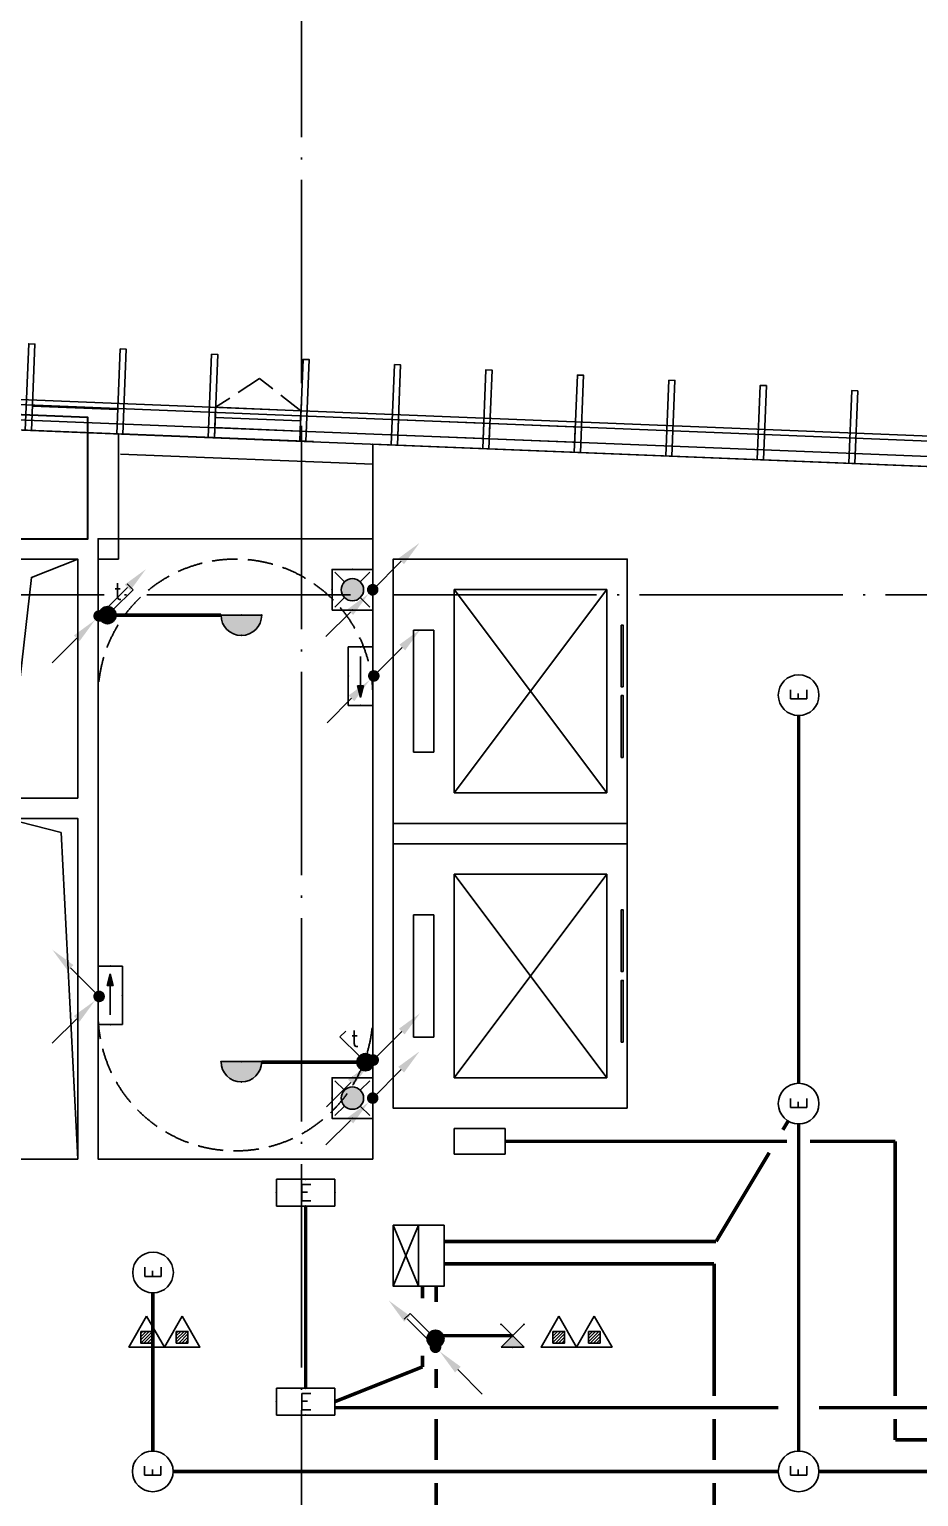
# Model space of a CAD drawing. Extents: x -2209072 to 495824, y -92434 to 572724.
# Drawn here: x 111164 to 119904, y 228153 to 242583 of the extents above; entities that cross this region are included whole.
import ezdxf
from ezdxf.enums import TextEntityAlignment as Align
from ezdxf.xclip import XClip

# ---------------------------------------------------------------- set-up
doc = ezdxf.new("R2010")
doc.units = 0
doc.header["$LTSCALE"] = 1000
doc.header["$MEASUREMENT"] = 0
for name, pattern in [('6#7#幕墙$0$DASH', [0.35, 0.25, -0.1]), ('DASH', [0.35, 0.25, -0.1]), ('X-104 6#7#平面$0$104-1112 结构$0$$AUDIT_BAD_LTYPE1', [0]), ('X-104 6#7#平面$0$DASH', [0.35, 0.25, -0.1]), ('X-104 6#7#平面$0$DOTE', [2.42, 2, -0.2, 0.02, -0.2]), ('梯段6、7$0$DASH', [0.35, 0.25, -0.1])]:
    doc.linetypes.add(name, pattern=pattern)
doc.layers.get('0').update_dxf_attribs({"linetype": 'CONTINUOUS'})
doc.layers.get('Defpoints').update_dxf_attribs({"linetype": 'CONTINUOUS'})
for name, color, linetype in [('6#7#幕墙$0$A-C_玻璃幕墙', 140, 'CONTINUOUS'), ('6#7#幕墙$0$A-C_窗', 140, 'CONTINUOUS'), ('6#7#幕墙$0$A-TECH_结构', 21, 'CONTINUOUS'), ('6#7#幕墙$0$A-金属背板', 30, 'CONTINUOUS'), ('EQUIP-照明', 3, 'CONTINUOUS'), ('EQUIP-箱柜', 3, 'CONTINUOUS'), ('LWIRE', 4, 'CONTINUOUS'), ('TEL_TEXT', 3, 'CONTINUOUS'), ('WIRE-应急', 2, 'DASH'), ('WIRE-照明', 1, 'CONTINUOUS'), ('X-104 6#7#平面$0$A-C_门', 150, 'CONTINUOUS'), ('X-104 6#7#平面$0$A-E_电梯', 171, 'CONTINUOUS'), ('X-104 6#7#平面$0$A-I_卫-洁具', 241, 'CONTINUOUS'), ('X-104 6#7#平面$0$A-SUR_看线', 231, 'CONTINUOUS'), ('X-104 6#7#平面$0$A-TECH_结构', 21, 'CONTINUOUS'), ('X-104 6#7#平面$0$A_AXIS-轴线', 36, 'X-104 6#7#平面$0$DOTE'), ('X-104 6#7#平面$0$EQUIP_消防-01', 7, 'CONTINUOUS'), ('梯段6、7$0$A-E_楼梯', 171, 'CONTINUOUS')]:
    doc.layers.add(name, color=color, linetype=linetype)
doc.layers.add('X-104 6#7#平面$0$000套内', color=226, linetype='CONTINUOUS', lineweight=30, plot=False)
doc.styles.add('_TEL_DIM', font='SIMPLEX', dxfattribs={"width": 0.8, "height": 3.5, "bigfont": 'HZTXT'})
doc.styles.get("Standard").update_dxf_attribs({"font": 'gbenor.shx', "bigfont": 'gbcbig.shx'})

# ---------------------------------------------------------------- blocks, each defined once
blk = doc.blocks.new('$equip$00001838')
blk.add_circle((0, 0), 0.5)
at = {"color": 7, "style": '_TEL_DIM'}
blk.add_attdef('$TEXT$', text='', height=0.4, dxfattribs=at).set_placement((0, 0), align=Align.MIDDLE_CENTER)
at = {"color": 7, "style": '_TEL_DIM', "flags": 1}
blk.add_attdef('A', text='', height=0.00002, dxfattribs=at).set_placement((0, 0), align=Align.MIDDLE_CENTER)
blk = doc.blocks.new('$equip$00001962')
for p, q in [((0.147, 0.356), (0.625, 0.833)), ((0.625, 0.833), (0.766, 0.692))]:
    blk.add_line(p, q)
blk.add_circle((0, 0.208), 0.208)
for p in [(0, 0.417), (-0.208, 0.208), (0, 0), (0.208, 0.208)]:
    blk.add_point(p)
for points in [[(-0.104, 0.389), (0.104, 0.389), (-0.18, 0.313), (0.18, 0.313)], [(0, 0.417), (0, 0.417), (-0.104, 0.389), (0.104, 0.389)], [(-0.18, 0.313), (0.18, 0.313), (-0.208, 0.208), (0.208, 0.208)], [(-0.18, 0.104), (0.18, 0.104), (-0.208, 0.208), (0.208, 0.208)], [(-0.104, 0.028), (0.104, 0.028), (-0.18, 0.104), (0.18, 0.104)], [(0, 0), (0, 0), (-0.104, 0.028), (0.104, 0.028)]]:
    blk.add_solid(points)
at = {"layer": 'TEL_TEXT', "style": '_TEL_DIM', "flags": 1}
blk.add_attdef('A', text='', height=0.00002, dxfattribs=at).set_placement((0, 0), align=Align.MIDDLE_CENTER)
blk = doc.blocks.new('$equip$00001154')
for p, q in [((0, 0.283), (0, -0.283)), ((0, 0.283), (0.566, -0.283)), ((0.566, 0.283), (0, -0.283))]:
    blk.add_line(p, q)
for p in [(0, 0.004), (0.283, 0), (0.566, 0.283), (0.566, -0.283)]:
    blk.add_point(p)
blk.add_solid([(0, -0.283), (0.283, 0), (0, 0.283)])
at = {"layer": 'TEL_TEXT', "style": '_TEL_DIM', "flags": 1}
blk.add_attdef('A', text='', height=0.00002, dxfattribs=at).set_placement((0, 0), align=Align.MIDDLE_CENTER)
blk = doc.blocks.new('$TelecSys$00000081')
for p, q in [((0.104, 0.104), (0.104, 0.104)), ((-0.104, -0.104), (-0.104, -0.104)), ((-1.15, -1.15), (-0.55, -0.55))]:
    blk.add_line(p, q)
at = {"const_width": 0.142}
blk.add_lwpolyline([(0.071, 0, 1), (-0.071, 0, 1)], format="xyb", close=True, dxfattribs=at)
blk.add_solid([(-0.62, -0.48), (-0.48, -0.62), (-0.1, -0.1)])
at = {"width": 0.8, "flags": 9}
blk.add_attdef('A', (0, 0), '', height=0.00002, rotation=180, dxfattribs=at)
blk = doc.blocks.new('$TelecSys$00000079')
for p, q in [((0.7, 0.7), (0, 0)), ((0.104, 0.104), (0.104, 0.104)), ((-0.104, -0.104), (-0.104, -0.104))]:
    blk.add_line(p, q)
at = {"const_width": 0.142}
blk.add_lwpolyline([(-0.071, 0, 1), (0.071, 0, 1)], format="xyb", close=True, dxfattribs=at)
blk.add_solid([(0.63, 0.77), (0.77, 0.63), (1.15, 1.15)])
at = {"width": 0.8, "flags": 9}
blk.add_attdef('A', (0, 0), '', height=0.00002, dxfattribs=at)
blk = doc.blocks.new('$equip_U$00000189(HT0843)')
at = {"color": 2}
for p, q in [((-0.72, 0.66), (-0.72, 0)), ((0.72, 0.66), (-0.72, 0.66)), ((0.72, 0), (0.72, 0.66)), ((-0.72, 0), (0.72, 0))]:
    blk.add_line(p, q, dxfattribs=at)
at = {"color": 2, "const_width": 0.0125}
for points in [[(0.72, 0.66), (0.72, 0.66), (-0.72, 0.66)], [(-0.72, 0.66), (-0.72, 0)], [(0.72, 0), (0.72, 0.66)], [(-0.72, 0), (0.72, 0)]]:
    blk.add_lwpolyline(points, dxfattribs=at)
at = {"color": 2}
blk.add_lwpolyline([(-0.72, 0.66), (-0.72, 0)], dxfattribs=at)
for p in [(0, 0.66), (-0.72, 0.33), (0, 0), (0.72, 0.33)]:
    blk.add_point(p)
at = {"color": 7, "style": '_TEL_DIM'}
blk.add_attdef('$TEXT$', text='', height=0.4, dxfattribs=at).set_placement((0, 0.33), align=Align.MIDDLE_CENTER)
at = {"color": 7, "style": '_TEL_DIM', "flags": 1}
blk.add_attdef('A', text='', height=0.000025, dxfattribs=at).set_placement((0, 0), align=Align.MIDDLE_CENTER)
blk = doc.blocks.new('$equip$00001168')
blk.add_line((-0.5, 0), (0.5, 0))
blk.add_arc((0, 0), 0.5, 180, 0)
for p in [(-0.5, 0), (0, 0), (0.5, 0), (0, -0.5)]:
    blk.add_point(p)
for points in [[(0.433, -0.25), (-0.433, -0.25), (0.5, 0), (-0.5, 0)], [(0.25, -0.433), (-0.25, -0.433), (0.433, -0.25), (-0.433, -0.25)], [(0, -0.5), (0, -0.5), (0.25, -0.433), (-0.25, -0.433)]]:
    blk.add_solid(points)
at = {"flags": 9}
blk.add_attdef('A', (0, 0), '', height=0.00002, dxfattribs=at)
blk = doc.blocks.new('$equip$00001822')
for p, q in [((0.147, 0.356), (0.625, 0.833)), ((0.625, 0.833), (0.766, 0.692))]:
    blk.add_line(p, q)
blk.add_circle((0, 0.208), 0.208)
for p in [(0, 0.417), (-0.208, 0.208), (-0.015, 0.001), (0.208, 0.208)]:
    blk.add_point(p)
for points in [[(-0.104, 0.389), (0.104, 0.389), (-0.18, 0.313), (0.18, 0.313)], [(0, 0.417), (0, 0.417), (-0.104, 0.389), (0.104, 0.389)], [(-0.18, 0.313), (0.18, 0.313), (-0.208, 0.208), (0.208, 0.208)], [(-0.18, 0.104), (0.18, 0.104), (-0.208, 0.208), (0.208, 0.208)], [(-0.104, 0.028), (0.104, 0.028), (-0.18, 0.104), (0.18, 0.104)], [(0, 0), (0, 0), (-0.104, 0.028), (0.104, 0.028)]]:
    blk.add_solid(points)
at = {"color": 7, "style": '_TEL_DIM'}
blk.add_attdef('$TEXT$', text='', height=0.4, dxfattribs=at).set_placement((0.581, 0.465), align=Align.MIDDLE_CENTER)
at = {"color": 7, "style": '_TEL_DIM', "flags": 1}
blk.add_attdef('A', text='', height=0.00002, dxfattribs=at).set_placement((0, 0), align=Align.MIDDLE_CENTER)
blk = doc.blocks.new('$equip$00002604')
blk.add_hatch(color=256).paths.add_polyline_path([(0.275, 0.5, 1), (-0.274, 0.5, 1)])
for p, q in [((-0.429, 0.929), (-0.194, 0.694)), ((0.194, 0.694), (0.429, 0.929)), ((-0.429, 0.071), (-0.194, 0.306)), ((0.194, 0.306), (0.429, 0.071))]:
    blk.add_line(p, q)
at = {"const_width": 0.02}
blk.add_lwpolyline([(-0.5, 1), (-0.5, 0), (0.5, 0), (0.5, 1), (-0.5, 1), (-0.5, 0)], dxfattribs=at)
blk.add_lwpolyline([(-0.5, 1), (-0.5, 0), (0.5, 0), (0.5, 1)], close=True)
blk.add_circle((0, 0.5), 0.275)
for p in [(0, 1), (-0.5, 0.5), (0.5, 0.5), (0, 0)]:
    blk.add_point(p)
at = {"color": 7, "style": '_TEL_DIM', "flags": 1}
blk.add_attdef('A', text='', height=0.000025, dxfattribs=at).set_placement((0, 0), align=Align.MIDDLE_CENTER)
blk = doc.blocks.new('$equip_U$00000292(HT0843)')
for p in [(0, 1), (-0.5, 0.5), (0.5, 0.5)]:
    blk.add_point(p)
blk.add_blockref('$equip$00002604', (0, 0))
at = {"color": 7, "style": '_TEL_DIM', "flags": 1}
for tag in ['A', 'REMARK']:
    blk.add_attdef(tag, text='', height=0.000025, dxfattribs=at).set_placement((0, 0), align=Align.MIDDLE_CENTER)
blk = doc.blocks.new('$equip$00002540')
blk.add_hatch(color=256).paths.add_polyline_path([(0.24, 0.372), (0.24, 0.228), (0.528, 0.3)])
for p, q in [((-0.72, 0.6), (-0.72, 0)), ((0.72, 0.6), (-0.72, 0.6)), ((0.24, 0.372), (0.24, 0.228)), ((0.528, 0.3), (0.24, 0.372)), ((0.72, 0), (0.72, 0.6)), ((-0.72, 0), (0.72, 0)), ((0.24, 0.228), (0.528, 0.3))]:
    blk.add_line(p, q)
at = {"color": 7}
blk.add_line((-0.48, 0.3), (0.48, 0.3), dxfattribs=at)
at = {"const_width": 0.02}
blk.add_lwpolyline([(-0.72, 0.6), (-0.72, 0), (0.72, 0), (0.72, 0.6), (-0.72, 0.6), (-0.72, 0)], dxfattribs=at)
for p in [(0, 0.6), (-0.72, 0.3), (0, 0), (0.72, 0.3)]:
    blk.add_point(p)
at = {"color": 7, "style": '_TEL_DIM', "flags": 1}
blk.add_attdef('A', text='', height=0.00002, dxfattribs=at).set_placement((0, 0), align=Align.MIDDLE_CENTER)
blk = doc.blocks.new('*U1303')
at = {"layer": 'X-104 6#7#平面$0$A_AXIS-轴线'}
blk.add_line((16800, 25700), (16800, -6500), dxfattribs=at)
blk.add_lwpolyline([(-6500, 19200), (53815, 19200)], dxfattribs=at)
blk = doc.blocks.new('X-104 6#7#平面$0$fdsgfh')
at = {"layer": 'X-104 6#7#平面$0$A-TECH_结构'}
blk.add_lwpolyline([(-35400, 20781), (-35400, 19550), (-35600, 19550), (-35600, 13650), (-32900, 13650), (-32900, 19950), (-32900, 19950), (-32900, 20681), (-23600, 20307), (-23600, 19550), (-24000, 19550), (-24000, 13850), (-21300, 13850), (-21300, 19550), (-21500, 19550), (-21500, 20222), (-14738, 19950), (700, 19950), (700, -1350), (-14200, -1350), (-14200, -2650), (-53800, -2650), (-53800, 21522), (-35400, 20781)], dxfattribs=at)
blk = doc.blocks.new('X-104 6#7#平面$0$drff')
at = {"layer": 'X-104 6#7#平面$0$A-TECH_结构'}
for points in [[(-22800, 7950), (-22100, 7950), (-22100, 5600), (-22800, 5600)], [(-22800, 2050), (-22100, 2050), (-22100, 5400), (-22800, 5400)]]:
    blk.add_lwpolyline(points, close=True, dxfattribs=at)
for points in [[(-22100, 7950), (-22556, 7769), (-22800, 5600)], [(-22100, 2050), (-22264, 5261), (-22800, 5400)]]:
    blk.add_lwpolyline(points, dxfattribs=at)
blk = doc.blocks.new('A-电梯2623')
for p, q in [((-575, 1900), (-575, 2100)), ((-575, 2100), (625, 2100)), ((625, 2100), (625, 1900)), ((625, 1900), (-575, 1900)), ((-975, 200), (-975, 1700)), ((-975, 1700), (1025, 1700)), ((1025, 1700), (-975, 200)), ((1025, 200), (-975, 1700)), ((1025, 1700), (1025, 200)), ((1025, 200), (-975, 200))]:
    blk.add_line(p, q)
for points in [[(-1275, 0), (1325, 0), (1325, 2300), (-1275, 2300)], [(-625, 38), (-625, 59), (-18, 59), (-18, 38)], [(68, 38), (68, 59), (675, 59), (675, 38)]]:
    blk.add_lwpolyline(points, close=True)
blk = doc.blocks.new('X-104 6#7#平面$0$hgfasg')
for p, q in [((-210, 202), (210, 202)), ((108, 212), (-108, 212)), ((-221, 0), (221, 0))]:
    blk.add_line(p, q)
blk.add_lwpolyline([(-210, 202), (-221, 152), (-226, 102), (-226, 50), (-221, 0)])
for centre, radius, start, end in [((0, 595), 129, 69.5476, 110.4524), ((1597, 71), 1823, 162.7523, 178.7776), ((448, 443), 602, 165.2214, 202.6263), ((12, 562), 164, 110.4524, 162.7523), ((23, 556), 163, 133.1457, 165.2214), ((0, 580), 129, 46.8543, 133.1457), ((-12, 562), 164, 17.2477, 69.5476), ((-23, 556), 163, 14.7786, 46.8543), ((-448, 443), 602, 337.3737, 14.7786), ((-1597, 71), 1823, 1.2224, 17.2477), ((-236, 76), 463, 7.7399, 15.822), ((-236, 76), 463, 350.5377, 7.7399)]:
    blk.add_arc(centre, radius, start, end)
blk = doc.blocks.new('X-104 6#7#平面$0$meae')
for p, q in [((-215, 0), (-244, 0)), ((-210, 5), (-210, 33)), ((-177, 0), (-205, 0)), ((-100, 8), (22, 14)), ((-100, -8), (-100, 8)), ((22, -14), (22, 14)), ((-210, -32), (-210, -5)), ((-100, -8), (22, -14))]:
    blk.add_line(p, q)
at = {"const_width": 0.84}
blk.add_lwpolyline([(-210, 0, -1), (-210, 0, -1)], format="xyb", close=True, dxfattribs=at)
for points in [[(17, 81), (40, 81), (40, 51), (17, 51)], [(22, 21), (40, 21), (40, -21), (22, -21)], [(17, -81), (40, -81), (40, -51), (17, -51)]]:
    blk.add_lwpolyline(points, close=True)
blk.add_circle((-210, 0), 25.2)
blk.add_ellipse((-210, 0), major_axis=(0, -297), ratio=0.673766)
at = {"color": 8}
blk.add_open_spline([(-210, -272), (-202, -272), (-193, -271), (-177, -267), (-168, -264), (-152, -256), (-144, -251), (-128, -240), (-120, -233), (-105, -217), (-98, -208), (-85, -189), (-78, -179), (-67, -156), (-62, -144), (-53, -119), (-49, -106), (-42, -79), (-40, -65), (-36, -37), (-35, -23), (-35, 6), (-35, 21), (-38, 49), (-40, 63), (-45, 91), (-48, 104), (-56, 130), (-61, 143), (-72, 166), (-77, 177), (-90, 198), (-97, 207), (-111, 224), (-119, 232), (-135, 245), (-143, 251), (-159, 260), (-167, 264), (-184, 269), (-192, 271), (-209, 272), (-217, 272), (-234, 270), (-242, 267), (-259, 261), (-267, 257), (-283, 247), (-291, 241), (-307, 226), (-314, 218), (-328, 200), (-335, 190), (-347, 169), (-352, 158), (-362, 133), (-367, 121), (-374, 94), (-377, 81), (-382, 53), (-383, 39), (-385, 10), (-385, -4), (-384, -33), (-383, -47), (-378, -75), (-375, -89), (-368, -116), (-364, -129), (-355, -153), (-349, -165), (-337, -186), (-331, -196), (-317, -215), (-310, -223), (-294, -238), (-287, -244), (-270, -255), (-262, -260), (-246, -266), (-237, -269), (-223, -271), (-216, -272), (-210, -272)], degree=3, knots=[0, 0, 0, 0, 0.154173, 0.154173, 0.308346, 0.308346, 0.462518, 0.462518, 0.616691, 0.616691, 0.770864, 0.770864, 0.925037, 0.925037, 1.07921, 1.07921, 1.233382, 1.233382, 1.387555, 1.387555, 1.541728, 1.541728, 1.695901, 1.695901, 1.850074, 1.850074, 2.004247, 2.004247, 2.158419, 2.158419, 2.312592, 2.312592, 2.466765, 2.466765, 2.620938, 2.620938, 2.775111, 2.775111, 2.929283, 2.929283, 3.083456, 3.083456, 3.237629, 3.237629, 3.391802, 3.391802, 3.545975, 3.545975, 3.700147, 3.700147, 3.85432, 3.85432, 4.008493, 4.008493, 4.162666, 4.162666, 4.316839, 4.316839, 4.471011, 4.471011, 4.625184, 4.625184, 4.779357, 4.779357, 4.93353, 4.93353, 5.087703, 5.087703, 5.241876, 5.241876, 5.396048, 5.396048, 5.550221, 5.550221, 5.704394, 5.704394, 5.858567, 5.858567, 6.01274, 6.01274, 6.166912, 6.166912, 6.283185, 6.283185, 6.283185, 6.283185], dxfattribs=at)
blk = doc.blocks.new('X-104 6#7#平面$0$jhat')
for p, q in [((-395, -250), (-395, 250)), ((-395, 250), (-45, 250)), ((-45, 250), (-45, 12)), ((-220, 32), (-220, 5)), ((-125, 8), (12, 14)), ((-125, 8), (-125, -8)), ((12, 14), (12, -14)), ((-225, 0), (-254, 0)), ((-220, -5), (-220, -33)), ((-187, 0), (-215, 0)), ((-125, -8), (12, -14)), ((-45, -12), (-45, -250)), ((-45, -250), (-395, -250))]:
    blk.add_line(p, q)
at = {"color": 8}
blk.add_lwpolyline([(-70, -11), (-70, -225), (-370, -225), (-370, 225), (-70, 225), (-70, 11)], dxfattribs=at)
at = {"ltscale": 1000, "const_width": 0.84}
blk.add_lwpolyline([(-220, 0, 1), (-220, 0, 1)], format="xyb", close=True, dxfattribs=at)
for points in [[(7, 81), (30, 81), (30, 51), (7, 51)], [(12, -21), (30, -21), (30, 21), (12, 21)], [(7, -81), (30, -81), (30, -51), (7, -51)]]:
    blk.add_lwpolyline(points, close=True)
blk.add_circle((-220, 0), 25.2)
blk = doc.blocks.new('X-104 6#7#平面$0$A-toilet-F2$0$A-toilet-F3$0$xb')
for p, q in [((-229, 152), (-229, 0)), ((178, 203), (-178, 203)), ((229, 0), (229, 152)), ((-229, 0), (229, 0))]:
    blk.add_line(p, q)
for centre, radius, start, end in [((-6, 210), 172, 106.6069, 182.1211), ((-6, 210), 146, 87.8789, 182.1211), ((0, 343), 63.5, 1.0707, 178.9293), ((6, 210), 146, 357.8789, 92.1211), ((6, 210), 172, 357.8789, 73.3931), ((-178, 152), 50.8, 90, 180), ((0, 203), 38.1, 0, 180), ((178, 152), 50.8, 0, 90)]:
    blk.add_arc(centre, radius, start, end)
blk = doc.blocks.new('X-104 6#7#平面$0$hgfd')
at = {"color": 8}
for p, q in [((-38, 228), (39, 228)), ((0, 267), (0, 190))]:
    blk.add_line(p, q, dxfattribs=at)
for points in [[(250, 0), (-250, 0), (-250, 406, -0.414214), (-200, 456), (-120, 456), (-120, 466), (120, 466), (120, 456), (200, 456, -0.414214), (250, 406)], [(175, 50), (-175, 50, -0.414214), (-200, 75), (-200, 381, -0.414214), (-175, 406), (175, 406, -0.414214), (200, 381), (200, 75, -0.414214)], [(250, 0), (-250, 0), (-250, 25, -0.414214), (-225, 50), (225, 50, -0.414214), (250, 25)]]:
    blk.add_lwpolyline(points, format="xyb", close=True)
blk.add_lwpolyline([(120, 456), (200, 456, -0.414214), (250, 406), (250, 0), (-250, 0), (-250, 406, -0.414214), (-200, 456), (-120, 456)], format="xyb")
blk.add_lwpolyline([(120, 406), (-120, 406), (-120, 466), (120, 466)], close=True)
blk.add_lwpolyline([(150, 70), (-150, 70, -0.414214), (-200, 120), (-200, 356, -0.414214), (-150, 406), (150, 406, -0.414214), (200, 356), (200, 120, -0.414214)], format="xyb", close=True, dxfattribs=at)
for centre, radius in [((-50, 228), 10), ((0, 228), 35), ((50, 228), 10), ((-50, 128), 10), ((50, 128), 10)]:
    blk.add_circle(centre, radius)
blk.add_circle((0, 228), 25, dxfattribs=at)
blk = doc.blocks.new('X-104 6#7#平面$0$fgdgfhgh')
blk.add_line((24943, 14488), (24857, 14488))
at = {"layer": 'X-104 6#7#平面$0$A-C_门', "linetype": 'X-104 6#7#平面$0$DASH'}
blk.add_lwpolyline([(34050, 11400), (35050, 11400), (35050, 11600), (34050, 11600)], close=True, dxfattribs=at)
at = {"layer": 'X-104 6#7#平面$0$A-I_卫-洁具', "ltscale": 0.1}
for p, q in [((34402, 12085), (34395, 12139)), ((34424, 12139), (34395, 12139)), ((34418, 12085), (34424, 12139)), ((34702, 12085), (34695, 12139)), ((34695, 12139), (34724, 12139)), ((34718, 12085), (34724, 12139)), ((34418, 12085), (34402, 12085)), ((34702, 12085), (34718, 12085))]:
    blk.add_line(p, q, dxfattribs=at)
at = {"layer": 'X-104 6#7#平面$0$A-I_卫-洁具'}
for points in [[(30325, 19490), (30245, 19490, -0.414214), (30225, 19510), (30225, 19550), (30345, 19550), (30345, 19510, -0.414214)], [(30325, 18490), (30245, 18490, -0.414214), (30225, 18510), (30225, 18550), (30345, 18550), (30345, 18510, -0.414214)], [(35005, 17810), (34925, 17810, 0.414214), (34905, 17790), (34905, 17750), (35025, 17750), (35025, 17790, 0.414214)], [(35005, 16910), (34925, 16910, 0.414214), (34905, 16890), (34905, 16850), (35025, 16850), (35025, 16890, 0.414214)], [(35005, 16010), (34925, 16010, 0.414214), (34905, 15990), (34905, 15950), (35025, 15950), (35025, 15990, 0.414214)], [(31150, 15800), (30950, 15800, 0.414214), (30900, 15750), (30900, 15650), (31200, 15650), (31200, 15750, 0.414214)], [(34450, 14100), (34250, 14100, 0.414214), (34200, 14050), (34200, 13950), (34500, 13950), (34500, 14050, 0.414214)]]:
    blk.add_lwpolyline(points, format="xyb", close=True, dxfattribs=at)
at = {"layer": 'X-104 6#7#平面$0$A-I_卫-洁具', "ltscale": 0.1}
for points in [[(30300, 15650), (30300, 17450), (30900, 17450), (30900, 15650)], [(35550, 13950), (35550, 15750), (34950, 15750), (34950, 13950)], [(34050, 12550), (35050, 12550), (35050, 11950), (34050, 11950)], [(34388, 12139), (34388, 12148), (34431, 12148), (34431, 12139)], [(34731, 12139), (34731, 12148), (34688, 12148), (34688, 12139)]]:
    blk.add_lwpolyline(points, close=True, dxfattribs=at)
at = {"layer": 'X-104 6#7#平面$0$A-I_卫-洁具'}
for points in [[(30300, 17450), (30300, 15650), (30330, 15650), (30330, 17450), (30300, 17450)], [(35520, 15750), (35520, 13950), (35550, 13950), (35550, 15750), (35520, 15750)]]:
    blk.add_lwpolyline(points, dxfattribs=at)
at = {"layer": 'X-104 6#7#平面$0$A-I_卫-洁具', "ltscale": 0.1}
blk.add_lwpolyline([(34810, 12378), (34810, 12168, -0.414214), (34790, 12148), (34330, 12148, -0.414214), (34310, 12168), (34310, 12378, -0.414214), (34330, 12398), (34790, 12398, -0.414214)], format="xyb", close=True, dxfattribs=at)
at = {"layer": 'X-104 6#7#平面$0$A-TECH_结构', "linetype": 'X-104 6#7#平面$0$DASH'}
blk.add_lwpolyline([(17700, 16950), (20000, 16950), (20000, 16750), (17700, 16750)], close=True, dxfattribs=at)
at = {"layer": 'X-104 6#7#平面$0$A-E_电梯', "rotation": 90}
for p in [(20000, 18225), (20000, 15425)]:
    blk.add_blockref('A-电梯2623', p, dxfattribs=at)
at = {"layer": 'X-104 6#7#平面$0$A-E_电梯', "extrusion": (0, 0, -1), "zscale": -1, "rotation": 90}
blk.add_blockref('A-电梯2623', (-23600, 18225), dxfattribs=at)
at = {"layer": 'X-104 6#7#平面$0$A-E_电梯', "extrusion": (0, 0, -1), "zscale": -1}
blk.add_blockref('A-电梯2623', (-24925, 14450), dxfattribs=at)
at = {"layer": 'X-104 6#7#平面$0$A-I_卫-洁具', "ltscale": 0.1, "extrusion": (0, 0, -1), "zscale": -1, "rotation": 270}
for name, p in [('X-104 6#7#平面$0$A-toilet-F2$0$A-toilet-F3$0$xb', (-32650, 19350)), ('X-104 6#7#平面$0$A-toilet-F2$0$A-toilet-F3$0$xb', (-32650, 18700)), ('X-104 6#7#平面$0$hgfasg', (-35550, 18200)), ('X-104 6#7#平面$0$A-toilet-F2$0$A-toilet-F3$0$xb', (-32650, 18050)), ('X-104 6#7#平面$0$hgfasg', (-35550, 17300)), ('X-104 6#7#平面$0$hgfasg', (-35550, 16400))]:
    blk.add_blockref(name, p, dxfattribs=at)
at = {"layer": 'X-104 6#7#平面$0$A-I_卫-洁具', "ltscale": 0.1}
for name, p, rotation in [('X-104 6#7#平面$0$hgfd', (35550, 19270), 90), ('X-104 6#7#平面$0$hgfasg', (29600, 19015), 270), ('X-104 6#7#平面$0$hgfasg', (29600, 18115), 270)]:
    blk.add_blockref(name, p, dxfattribs=dict(at, rotation=rotation))
at = {"layer": 'X-104 6#7#平面$0$A-I_卫-洁具', "ltscale": 0.1, "extrusion": (0, 0, -1), "zscale": -1}
for p in [(-30400, 16900), (-30400, 16200)]:
    blk.add_blockref('X-104 6#7#平面$0$jhat', p, dxfattribs=at)
at = {"layer": 'X-104 6#7#平面$0$A-I_卫-洁具', "ltscale": 0.1}
for p in [(35450, 15200), (35450, 14500)]:
    blk.add_blockref('X-104 6#7#平面$0$meae', p, dxfattribs=at)
blk = doc.blocks.new('梯段6、7')
at = {"color": 8, "linetype": '梯段6、7$0$DASH'}
for centre, radius, start, end in [((49800, 3400), 1350, 0, 180), ((49800, -6700), 1350, 0, 180), ((49800, -9820), 1350, 180, 0), ((49800, -16500), 1350, 0, 180), ((49800, -19820), 1350, 180, 0), ((20965, -27260), 1650, 0, 180), ((49800, -27020), 1350, 0, 180), ((20965, -29600), 1650, 180, 0), ((49800, -29880), 1350, 180, 0), ((49800, -57378), 1350, 0, 180), ((20965, -58198), 1650, 0, 180), ((49800, -59458), 1350, 180, 0), ((20965, -60358), 1650, 180, 0), ((49800, -67528), 1350, 0, 180), ((20965, -68018), 1650, 0, 180), ((49800, -70128), 1350, 180, 0), ((20965, -70358), 1650, 180, 0), ((49800, -79978), 1350, 180, 0)]:
    blk.add_arc(centre, radius, start, end, dxfattribs=at)
at = {"layer": 'Defpoints'}
for points in [[(44800, 6850), (54800, 6850), (54800, -3150), (44800, -3150)], [(51150, 4950), (48450, 4950), (48450, -1150), (51150, -1150)], [(44800, -3150), (54800, -3150), (54800, -13150), (44800, -13150)], [(51150, -5150), (48450, -5150), (48450, -11250), (51150, -11250)], [(44800, -13150), (54800, -13150), (54800, -23150), (44800, -23150)], [(51150, -15150), (48450, -15150), (48450, -21250), (51150, -21250)], [(15665, -23150), (25665, -23150), (25665, -33150), (15665, -33150)], [(44800, -23150), (54800, -23150), (54800, -33150), (44800, -33150)], [(19315, -24850), (22615, -24850), (22615, -31250), (19315, -31250)], [(48450, -25150), (51150, -25150), (51150, -31250), (48450, -31250)], [(15665, -53908), (25665, -53908), (25665, -63908), (15665, -63908)], [(44800, -53908), (54800, -53908), (54800, -63908), (44800, -63908)], [(19315, -55608), (22615, -55608), (22615, -62008), (19315, -62008)], [(51150, -55908), (48450, -55908), (48450, -62008), (51150, -62008)], [(15665, -63908), (25665, -63908), (25665, -73908), (15665, -73908)], [(44800, -63908), (54800, -63908), (54800, -73908), (44800, -73908)], [(19315, -65608), (22615, -65608), (22615, -72008), (19315, -72008)], [(51150, -65908), (48450, -65908), (48450, -72008), (51150, -72008)], [(15665, -73908), (25665, -73908), (25665, -83908), (15665, -83908)], [(44800, -73908), (54800, -73908), (54800, -83908), (44800, -83908)], [(19315, -75608), (22615, -75608), (22615, -82008), (19315, -82008)], [(51150, -75908), (48450, -75908), (48450, -82008), (51150, -82008)]]:
    blk.add_lwpolyline(points, close=True, dxfattribs=at)
for points in [[(47328, -61608), (52128, -61608)], [(47328, -71608), (52128, -71608)], [(47328, -81608), (52128, -81608)]]:
    blk.add_lwpolyline(points, dxfattribs=at)
at = {"layer": '梯段6、7$0$A-E_楼梯'}
for p, q in [((49850, -16500), (49750, -16500)), ((49750, -16700), (49750, -16500)), ((49850, -18517), (49850, -16500)), ((49850, -16500), (51150, -16500)), ((49910, -16700), (49910, -16500)), ((49910, -16500), (51150, -16500)), ((51150, -17893), (51150, -16700)), ((49850, -16760), (51150, -16760)), ((49850, -17020), (51150, -17020)), ((49850, -17280), (51150, -17280)), ((49850, -17540), (51150, -17540)), ((49850, -17800), (51150, -17800)), ((50553, -18179), (51150, -17893)), ((50573, -18281), (51150, -18003)), ((51150, -19820), (51150, -18003)), ((49850, -18060), (50801, -18060)), ((50429, -18350), (50396, -18174)), ((50396, -18174), (50588, -18362)), ((50588, -18362), (50553, -18179)), ((49850, -18517), (50409, -18248)), ((49850, -18320), (50259, -18320)), ((50616, -18260), (51150, -18260)), ((49850, -18627), (50429, -18350)), ((50074, -18520), (51150, -18520)), ((49850, -19820), (49850, -18627)), ((49850, -18780), (51150, -18780)), ((49850, -19040), (51150, -19040)), ((49850, -19300), (51150, -19300)), ((49850, -19560), (51150, -19560)), ((49750, -19820), (49853, -19820)), ((49850, -19820), (51150, -19820)), ((49750, -27020), (49850, -27020)), ((65868, -53275), (106225, -53275)), ((66772, -53643), (68592, -54825)), ((66707, -53743), (68846, -55133)), ((66839, -56653), (68977, -55263)), ((65910, -56514), (63784, -56514)), ((66542, -56514), (65910, -56514)), ((66572, -56634), (63784, -56634)), ((66542, -56677), (68846, -58173)), ((66772, -56683), (68592, -57865)), ((66802, -59525), (64634, -59525)), ((66792, -59525), (106225, -59525)), ((49690, -78442), (49690, -77318)), ((49690, -77318), (49910, -77318)), ((49910, -77318), (49910, -80038)), ((49750, -78418), (49750, -77378)), ((49750, -77378), (49850, -77378)), ((49850, -77378), (49850, -80038)), ((48450, -80108), (48450, -80048)), ((49910, -80038), (49850, -80038))]:
    blk.add_line(p, q, dxfattribs=at)
for points in [[(49690, -19880), (49910, -19880), (49910, -16440), (49690, -16440), (49690, -19880)], [(49690, -29360), (49690, -26960), (49910, -26960), (49910, -29880)], [(51150, -29880), (51150, -29620)], [(66542, -53444), (66542, -53275), (66154, -53275)], [(66542, -53305), (66542, -53705), (66342, -53705), (66342, -53305)], [(68882, -54964), (68882, -54795), (68622, -54795), (68622, -54626), (68362, -54626), (68362, -54457), (68102, -54457), (68102, -54288), (67842, -54288), (67842, -54119), (67582, -54119), (67582, -53950), (67322, -53950), (67322, -53781), (67062, -53781), (67062, -53613), (66802, -53613), (66802, -53444), (66542, -53444)], [(68852, -54964), (68852, -54825), (68592, -54825), (68592, -54656), (68332, -54656), (68332, -54487), (68072, -54487), (68072, -54318), (67812, -54318), (67812, -54149), (67552, -54149), (67552, -53980), (67292, -53980), (67292, -53811), (67032, -53811), (67032, -53643), (66772, -53643), (66772, -53474), (66542, -53474)], [(66802, -56484), (66802, -56315), (67062, -56315), (67062, -56146), (67322, -56146), (67322, -55977), (67582, -55977), (67582, -55808), (67842, -55808), (67842, -55640), (68102, -55640), (68102, -55471), (68362, -55471), (68362, -55302), (68622, -55302), (68622, -55133), (68882, -55133), (68882, -54964), (69142, -54964)], [(66832, -56484), (66832, -56345), (67092, -56345), (67092, -56176), (67352, -56176), (67352, -56007), (67612, -56007), (67612, -55838), (67872, -55838), (67872, -55670), (68132, -55670), (68132, -55501), (68392, -55501), (68392, -55332), (68652, -55332), (68652, -55163), (68912, -55163), (68912, -54994), (69142, -54994)], [(69112, -54994), (69112, -55394), (68912, -55394), (68912, -54994)], [(68882, -58004), (68882, -57835), (68622, -57835), (68622, -57667), (68362, -57667), (68362, -57498), (68102, -57498), (68102, -57329), (67842, -57329), (67842, -57160), (67582, -57160), (67582, -56991), (67322, -56991), (67322, -56822), (67062, -56822), (67062, -56653), (66802, -56653), (66802, -56484), (66542, -56484)], [(68852, -58004), (68852, -57865), (68592, -57865), (68592, -57697), (68332, -57697), (68332, -57528), (68072, -57528), (68072, -57359), (67812, -57359), (67812, -57190), (67552, -57190), (67552, -57021), (67292, -57021), (67292, -56852), (67032, -56852), (67032, -56683), (66772, -56683), (66772, -56514), (66542, -56514)], [(66772, -56514), (66772, -56914), (66572, -56914), (66572, -56514)], [(66802, -59525), (66802, -59356), (67062, -59356), (67062, -59187), (67322, -59187), (67322, -59018), (67582, -59018), (67582, -58849), (67842, -58849), (67842, -58680), (68102, -58680), (68102, -58511), (68362, -58511), (68362, -58342), (68622, -58342), (68622, -58173), (68882, -58173), (68882, -58004), (69142, -58004)]]:
    blk.add_lwpolyline(points, dxfattribs=at)
for p in [(66792, -53444), (66792, -53613), (66792, -53781), (66792, -53950), (66792, -54119), (66792, -54288), (66792, -54457), (66792, -54626), (66792, -54795), (66792, -54964), (66792, -55133), (66792, -55302), (66792, -55471), (66792, -55640), (66792, -55808), (66792, -55977), (66792, -56146), (66792, -56315), (66792, -56484), (66792, -56653), (66792, -56822), (66792, -56991), (66792, -57160), (66792, -57329), (66792, -57498), (66792, -57667), (66792, -57835), (66792, -58004), (66792, -58173), (66792, -58342), (66792, -58511), (66792, -58680), (66792, -58849), (66792, -59018), (66792, -59187), (66792, -59356)]:
    blk.add_point(p, dxfattribs=at)
blk = doc.blocks.new('6#7#幕墙$0$dhaksdhkadhkasd')
at = {"layer": '6#7#幕墙$0$A-C_玻璃幕墙'}
for points in [[(19800, 0), (19860, 0), (19860, -715), (19800, -715)], [(20700, 0), (20760, 0), (20760, -730), (20700, -730)], [(22500, 0), (22560, 0), (22560, -760), (22500, -760)], [(23400, 0), (23460, 0), (23460, -775), (23400, -775)], [(24300, 0), (24360, 0), (24360, -790), (24300, -790)], [(25200, 0), (25260, 0), (25260, -805), (25200, -805)], [(26100, 0), (26160, 0), (26160, -820), (26100, -820)], [(21600, 0), (21660, 0), (21660, -745), (21600, -745)], [(27000, 0), (27060, 0), (27060, -835), (27000, -835)], [(27900, 0), (27960, 0), (27960, -850), (27900, -850)]]:
    blk.add_lwpolyline(points, close=True, dxfattribs=at)
blk = doc.blocks.new('*U1672')
blk.add_lwpolyline([(-1360, 0), (-520, 0), (-520, -150), (-1360, -150)], close=True)
blk = doc.blocks.new('6#7#幕墙$0$fdsgdfgfh')
at = {"layer": '6#7#幕墙$0$A-C_窗'}
for p, q in [((0, 0), (12, 300)), ((851, 266), (12, 300)), ((8, 200), (847, 166)), ((839, -34), (851, 266)), ((4, 100), (843, 66)), ((839, -34), (0, 0))]:
    blk.add_line(p, q, dxfattribs=at)
at = {"layer": '6#7#幕墙$0$A-C_窗', "linetype": '6#7#幕墙$0$DASH'}
blk.add_lwpolyline([(851, 266), (444, 583), (12, 300)], dxfattribs=at)
blk = doc.blocks.new('6#7#幕墙')
at = {"layer": '6#7#幕墙$0$A-C_玻璃幕墙'}
blk.add_lwpolyline([(93340, 214872), (133540, 214872), (133540, 216172), (148440, 216172), (148440, 238072), (132709, 238072), (93340, 239656), (93340, 214872)], dxfattribs=at)
for points in [[(93390, 214922), (133490, 214922), (133490, 216222), (148390, 216222), (148390, 238022), (132708, 238022), (93390, 239604)], [(93540, 215072), (133340, 215072), (133340, 216372), (148240, 216372), (148240, 237872), (132705, 237872), (93540, 239448)]]:
    blk.add_lwpolyline(points, close=True, dxfattribs=at)
at = {"layer": '6#7#幕墙$0$A-TECH_结构'}
blk.add_lwpolyline([(132703, 237772), (93640, 239344), (93640, 215172), (133240, 215172), (133240, 216472), (148140, 216472), (148140, 237772), (132703, 237772)], dxfattribs=at)
at = {"layer": '6#7#幕墙$0$A-金属背板'}
blk.add_lwpolyline([(112034, 238854), (112034, 238844), (111194, 238878), (111195, 238888)], close=True, dxfattribs=at)
at = {"rotation": 177.6958950598414}
blk.add_blockref('6#7#幕墙$0$dhaksdhkadhkasd', (139062, 237517), dxfattribs=at)
at = {"layer": '6#7#幕墙$0$A-C_玻璃幕墙'}
blk.add_blockref('6#7#幕墙$0$fdsgdfgfh', (112983, 238566), dxfattribs=at)
at = {"layer": '6#7#幕墙$0$A-C_玻璃幕墙', "rotation": 177.6958950598632}
for p in [(114266, 238614), (115165, 238578)]:
    blk.add_blockref('*U1672', p, dxfattribs=at)
blk = doc.blocks.new('X-104 6#7#平面$0$$TWTSYS$00000546')
h = blk.add_hatch()
h.set_pattern_fill('ANSI31', color=256, scale=200, style=0)
h.set_pattern_definition([(45, (-38543.802, -6670.83), (-17.67767, 17.67767), [])])
h.paths.add_polyline_path([(-65, 174), (65, 174), (65, 44), (-65, 44)])
for points in [[(0, 344), (-198, 0), (198, 0)], [(-65, 174), (65, 174), (65, 44), (-65, 44)]]:
    blk.add_lwpolyline(points, close=True)
blk = doc.blocks.new('X-104 6#7#平面$0$灭火器2')
at = {"layer": 'X-104 6#7#平面$0$EQUIP_消防-01', "xscale": 0.88, "yscale": 0.88, "zscale": 0.88, "rotation": 90}
for p in [(-4049632, -27064), (-4049632, -27413)]:
    blk.add_blockref('X-104 6#7#平面$0$$TWTSYS$00000546', p, dxfattribs=at)
blk = doc.blocks.new('X-104 6#7#平面$0$A$C61334207')
at = {"layer": 'X-104 6#7#平面$0$EQUIP_消防-01', "rotation": 270}
for p in [(139730, -3820008), (143781, -3820008)]:
    blk.add_blockref('X-104 6#7#平面$0$灭火器2', p, dxfattribs=at)
blk = doc.blocks.new('X-104 6#7#平面')
at = {"layer": 'X-104 6#7#平面$0$000套内'}
blk.add_lwpolyline([(116540, 227423), (110740, 227423), (110740, 237573), (111740, 237573), (111740, 238766), (93490, 239500), (93490, 215023), (118440, 215023), (118440, 226923), (116540, 226923), (116540, 227423)], dxfattribs=at)
at = {"layer": 'X-104 6#7#平面$0$A-SUR_看线'}
for points in [[(113956, 238529), (112067, 238605)], [(114540, 238305), (112059, 238405)]]:
    blk.add_lwpolyline(points, dxfattribs=at)
at = {"linetype": 'X-104 6#7#平面$0$104-1112 结构$0$$AUDIT_BAD_LTYPE1'}
blk.add_blockref('X-104 6#7#平面$0$A$C61334207', (0, 0), dxfattribs=at)
for name, p in [('6#7#幕墙', (0, 0)), ('*U1303', (97040, 217823))]:
    blk.add_blockref(name, p)
ref = blk.add_blockref('梯段6、7', (63390, 242723))
XClip(ref).set_block_clipping_path([(48450.0031136706, -11249.9999999365), (51150.0031136803, -5149.9999999365)])
at = {"layer": 'X-104 6#7#平面$0$A-TECH_结构'}
for name, p in [('X-104 6#7#平面$0$fdsgfh', (147440, 217823)), ('X-104 6#7#平面$0$fgdgfhgh', (97040, 217823)), ('X-104 6#7#平面$0$drff', (133740, 229423))]:
    blk.add_blockref(name, p, dxfattribs=at)

msp = doc.modelspace()

# ---------------------------------------------------------------- linework, layer by layer
at = {"layer": 'EQUIP-箱柜'}
for p, q in [((114740, 230822), (114990, 230222)), ((114990, 230822), (114740, 230222))]:
    msp.add_line(p, q, dxfattribs=at)
for points in [[(115840, 231772), (115340, 231772), (115340, 231522), (115840, 231522)], [(114740, 230822), (114740, 230222), (114990, 230222), (114990, 230822)], [(114990, 230822), (114990, 230222), (115240, 230222), (115240, 230822)]]:
    msp.add_lwpolyline(points, close=True, dxfattribs=at)
at = {"layer": 'WIRE-应急', "linetype": 'DASH', "const_width": 35}
for points in [[(118725, 232218), (118725, 235835)], [(118570, 231760), (118622, 231847)], [(118725, 231818), (118725, 228601)], [(117914, 230663), (118436, 231535)], [(113880, 229219), (113880, 231010)], [(115240, 230663), (117914, 230663)], [(115240, 230443), (117894, 230443)], [(117894, 230443), (117894, 229141)], [(112377, 228601), (112377, 230157)], [(115028, 230222), (115028, 230102)], [(115163, 230222), (115163, 230195)], [(115163, 230195), (115163, 230068)], [(115914, 229736), (115234, 229736)], [(115028, 229429), (114168, 229087)], [(115028, 229538), (115028, 229429)], [(115163, 229408), (115163, 229222)], [(118525, 229028), (114168, 229028)], [(120447, 229028), (118925, 229028)], [(115163, 228916), (115163, 228513)], [(117894, 228916), (117894, 228513)], [(118525, 228401), (112577, 228401)], [(115163, 228288), (115163, 227835)], [(117894, 228288), (117894, 227949)], [(123767, 228401), (118925, 228401)]]:
    msp.add_lwpolyline(points, dxfattribs=at)
at = {"layer": 'WIRE-照明', "linetype": 'Continuous', "const_width": 35}
for points in [[(113048, 236822), (112017, 236822)], [(113448, 232425), (114383, 232425)], [(115840, 231647), (118612, 231647)], [(118837, 231647), (119674, 231647)], [(119674, 231647), (119674, 229141)], [(119674, 228916), (119674, 228711)], [(119674, 228711), (123855, 228711)]]:
    msp.add_lwpolyline(points, dxfattribs=at)

# ---------------------------------------------------------------- block references
msp.add_blockref('X-104 6#7#平面', (0, 0))
at = {"layer": 'EQUIP-照明', "yscale": 400, "zscale": 400}
for name, p, xscale, rotation in [('$equip_U$00000292(HT0843)', (114539, 237072), 400, 89.99999999996001), ('$equip$00002540', (114539, 236222), -400, 90.00000000000007), ('$equip$00002540', (111839, 233083), -400, 270), ('$equip_U$00000292(HT0843)', (114539, 232072), 400, 89.99999999996001), ('$equip$00001154', (115914, 229622), -400, 270)]:
    msp.add_blockref(name, p, dxfattribs=dict(at, xscale=xscale, rotation=rotation))
at = {"layer": 'EQUIP-照明'}
ref = msp.add_blockref('$equip$00001822', (111850, 236822), dxfattribs=dict(at, xscale=-400, yscale=400, zscale=400, rotation=270))
ref.add_attrib('$TEXT$', 't', dxfattribs={"layer": '0', "color": 7, "height": 160, "style": '_TEL_DIM'}).set_placement((112036, 237055), align=Align.MIDDLE_CENTER)
at = {"layer": 'EQUIP-照明', "yscale": 400, "zscale": 400}
for name, p, xscale in [('$equip$00001168', (113248, 236822), 400), ('$equip$00001168', (113248, 232431), 400), ('$equip$00001962', (115156, 229622), -400)]:
    msp.add_blockref(name, p, dxfattribs=dict(at, xscale=xscale))
at = {"layer": 'EQUIP-照明'}
ref = msp.add_blockref('$equip$00001838', (118725, 236035), dxfattribs=dict(at, xscale=-400, yscale=400, zscale=400, rotation=270))
ref.add_attrib('$TEXT$', 'E', dxfattribs={"layer": '0', "color": 7, "height": 160, "rotation": 90, "style": '_TEL_DIM'}).set_placement((118725, 236035), align=Align.MIDDLE_CENTER)
ref = msp.add_blockref('$equip$00001822', (114550, 232425), dxfattribs=dict(at, xscale=400, yscale=400, zscale=400, rotation=90.00000000000001))
ref.add_attrib('$TEXT$', 't', dxfattribs={"layer": '0', "color": 7, "height": 160, "style": '_TEL_DIM'}).set_placement((114364, 232658), align=Align.MIDDLE_CENTER)
ref = msp.add_blockref('$equip$00001838', (118725, 232018), dxfattribs=dict(at, xscale=-400, yscale=400, zscale=400, rotation=270))
ref.add_attrib('$TEXT$', 'E', dxfattribs={"layer": '0', "color": 7, "height": 160, "rotation": 90, "style": '_TEL_DIM'}).set_placement((118725, 232018), align=Align.MIDDLE_CENTER)
at = {"layer": 'EQUIP-照明', "xscale": 400, "yscale": 400, "zscale": 400}
msp.add_blockref('$equip_U$00000189(HT0843)', (113880, 231010), dxfattribs=at).add_auto_attribs({'$TEXT$': 'E'})
at = {"layer": 'EQUIP-照明'}
ref = msp.add_blockref('$equip$00001838', (112380, 230357), dxfattribs=dict(at, xscale=-400, yscale=400, zscale=400, rotation=270))
ref.add_attrib('$TEXT$', 'E', dxfattribs={"layer": '0', "color": 7, "height": 160, "rotation": 90, "style": '_TEL_DIM'}).set_placement((112380, 230357), align=Align.MIDDLE_CENTER)
ref = msp.add_blockref('$equip_U$00000189(HT0843)', (113880, 228955), dxfattribs=dict(at, xscale=-400, yscale=400, zscale=400))
ref.add_attrib('$TEXT$', 'E', dxfattribs={"layer": '0', "color": 7, "height": 160, "style": '_TEL_DIM'}).set_placement((113880, 229087), align=Align.MIDDLE_CENTER)
ref = msp.add_blockref('$equip$00001838', (112377, 228401), dxfattribs=dict(at, xscale=-400, yscale=400, zscale=400, rotation=270))
ref.add_attrib('$TEXT$', 'E', dxfattribs={"layer": '0', "color": 7, "height": 160, "rotation": 90, "style": '_TEL_DIM'}).set_placement((112377, 228401), align=Align.MIDDLE_CENTER)
ref = msp.add_blockref('$equip$00001838', (118725, 228401), dxfattribs=dict(at, xscale=-400, yscale=400, zscale=400, rotation=270))
ref.add_attrib('$TEXT$', 'E', dxfattribs={"layer": '0', "color": 7, "height": 160, "rotation": 90, "style": '_TEL_DIM'}).set_placement((118725, 228401), align=Align.MIDDLE_CENTER)
at = {"layer": 'LWIRE', "yscale": 400, "zscale": 400}
for name, p, xscale in [('$TelecSys$00000079', (114539, 237072), 400), ('$TelecSys$00000079', (111850, 236814), 400), ('$TelecSys$00000081', (114539, 237072), 400), ('$TelecSys$00000081', (111850, 236814), 400), ('$TelecSys$00000079', (114550, 236224), 400), ('$TelecSys$00000081', (114550, 236224), 400), ('$TelecSys$00000079', (111850, 233072), -400), ('$TelecSys$00000081', (111850, 233072), 400), ('$TelecSys$00000079', (114544, 232446), 400), ('$TelecSys$00000081', (114544, 232446), 400), ('$TelecSys$00000079', (114539, 232072), 400), ('$TelecSys$00000081', (114539, 232072), 400), ('$TelecSys$00000079', (115156, 229622), -400), ('$TelecSys$00000081', (115156, 229622), -400)]:
    msp.add_blockref(name, p, dxfattribs=dict(at, xscale=xscale))

doc.saveas('drawing.dxf')
